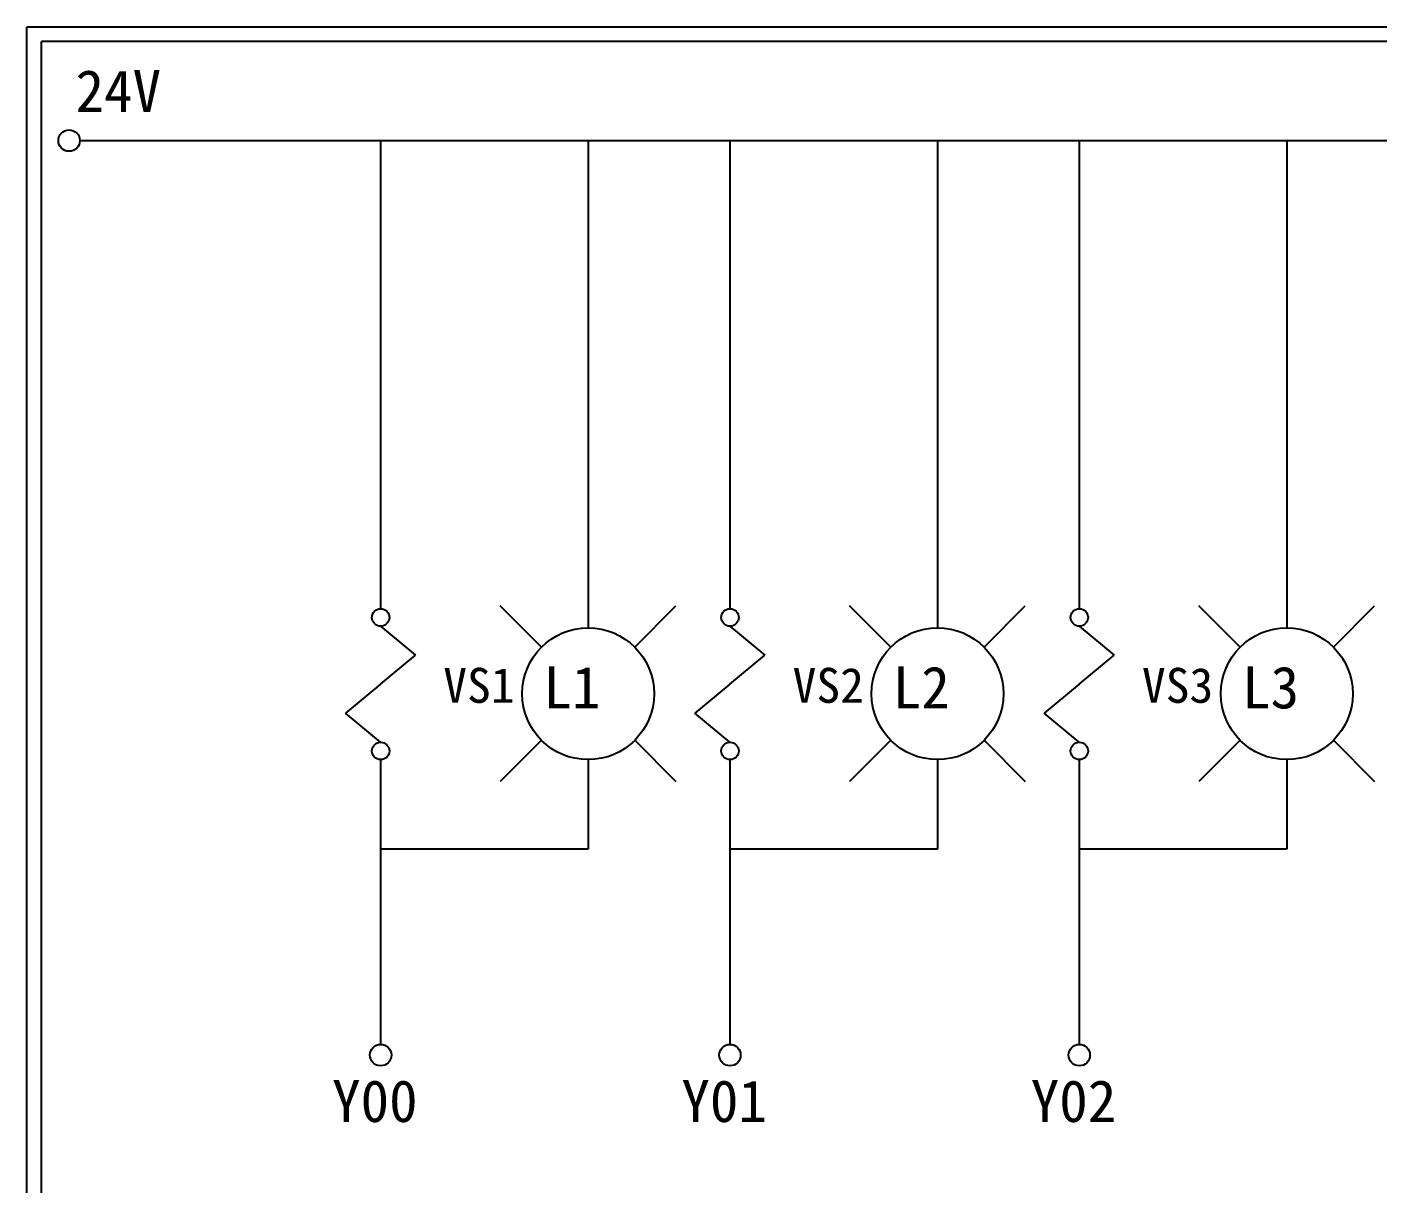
# Model space of a CAD drawing. Extents: x 926 to 1213, y 3 to 207.
# Drawn here: x 925.7 to 1041.8, y 107.6 to 207 of the extents above; entities that cross this region are included whole.
import ezdxf

# ---------------------------------------------------------------- set-up
doc = ezdxf.new("R2010")
doc.units = 0
doc.layers.add('圖框層', color=7, linetype='CONTINUOUS')
doc.layers.add('標尺寸層', color=3, linetype='CONTINUOUS')
doc.styles.add('STSL', font='kaiu.ttf')

msp = doc.modelspace()

# ---------------------------------------------------------------- linework, layer by layer
at = {"layer": '圖框層', "color": 7}
for p, q in [((1212.74, 206.97), (925.74, 206.97)), ((925.74, 3), (925.74, 206.97)), ((1211.49, 205.72), (926.99, 205.72)), ((926.99, 4.25), (926.99, 205.72))]:
    msp.add_line(p, q, dxfattribs=at)
at = {"layer": '標尺寸層', "color": 7}
for p, q in [((930.28, 197.22), (1207.88, 197.22)), ((956.11, 197.22), (956.11, 157.03)), ((973.93, 197.22), (973.93, 155.39)), ((986.11, 197.22), (986.11, 157.03)), ((1003.93, 197.22), (1003.93, 155.39)), ((1016.11, 197.22), (1016.11, 157.03)), ((1033.93, 197.22), (1033.93, 155.39)), ((969.93, 153.73), (966.39, 157.27)), ((977.94, 153.73), (981.47, 157.27)), ((999.93, 153.73), (996.39, 157.27)), ((1007.94, 153.73), (1011.47, 157.27)), ((1029.93, 153.73), (1026.39, 157.27)), ((1037.94, 153.73), (1041.47, 157.27)), ((956.11, 155.53), (959.11, 153.04)), ((986.11, 155.53), (989.11, 153.04)), ((1016.11, 155.53), (1019.11, 153.04)), ((956.11, 150.55), (959.11, 153.04)), ((986.11, 150.55), (989.11, 153.04)), ((1016.11, 150.55), (1019.11, 153.04)), ((956.11, 150.55), (953.1, 148.06)), ((986.11, 150.55), (983.1, 148.06)), ((1016.11, 150.55), (1013.1, 148.06)), ((956.11, 145.57), (953.1, 148.06)), ((986.11, 145.57), (983.1, 148.06)), ((1016.11, 145.57), (1013.1, 148.06)), ((969.93, 145.73), (966.39, 142.19)), ((977.94, 145.73), (981.47, 142.19)), ((999.93, 145.73), (996.39, 142.19)), ((1007.94, 145.73), (1011.47, 142.19)), ((1029.93, 145.73), (1026.39, 142.19)), ((1037.94, 145.73), (1041.47, 142.19)), ((956.11, 144.07), (956.11, 119.62)), ((973.93, 144.07), (973.93, 136.39)), ((986.11, 144.07), (986.11, 119.62)), ((1003.93, 144.07), (1003.93, 136.39)), ((1016.11, 144.07), (1016.11, 119.62)), ((1033.93, 144.07), (1033.93, 136.39)), ((973.93, 136.39), (956.11, 136.39)), ((1003.93, 136.39), (986.11, 136.39)), ((1033.93, 136.39), (1016.11, 136.39))]:
    msp.add_line(p, q, dxfattribs=at)
for centre, radius in [((929.36, 197.22), 0.92), ((956.11, 156.28), 0.751), ((986.11, 156.28), 0.751), ((1016.11, 156.28), 0.751), ((973.93, 149.73), 5.66), ((1003.93, 149.73), 5.66), ((1033.93, 149.73), 5.66), ((956.11, 144.82), 0.751), ((986.11, 144.82), 0.751), ((1016.11, 144.82), 0.751), ((956.11, 118.7), 0.92), ((986.11, 118.7), 0.92), ((1016.11, 118.7), 0.92)]:
    msp.add_circle(centre, radius, dxfattribs=at)

# ---------------------------------------------------------------- texts
at = {"layer": '圖框層', "color": 4, "style": 'STSL'}
for s, height, p in [('24V', 3.6, (929.91, 199.68)), ('VS1', 3, (961.49, 148.95)), ('L1', 3.6, (970.09, 148.47)), ('VS2', 3, (991.49, 148.95)), ('L2', 3.6, (1000.09, 148.47)), ('VS3', 3, (1021.49, 148.95)), ('L3', 3.6, (1030.09, 148.47)), ('Y00', 3.6, (951.94, 112.96)), ('Y01', 3.6, (981.94, 112.96)), ('Y02', 3.6, (1011.94, 112.96))]:
    msp.add_text(s, height=height, dxfattribs=at).set_placement(p)

doc.saveas('drawing.dxf')
